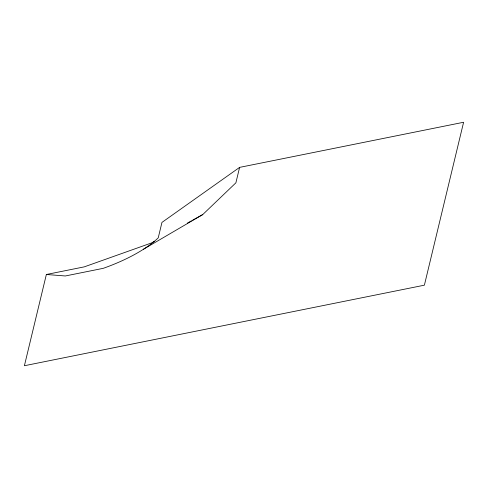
<?xml version="1.0" encoding="UTF-8"?>
<svg xmlns="http://www.w3.org/2000/svg" width="488" height="488" viewBox="0 0 488 488"><rect width="100%" height="100%" fill="white"/><g stroke="black" fill="none" stroke-linecap="round" stroke-linejoin="round"><path stroke-width="0.73" d="M46.36 274.5L24.4 365.732L424.389 285.181L463.6 122.268L239.608 167.378L161.955 222.406L158.24 237.845A95.197 34.27 -15.5 0 1 103.236 268.333L65.331 275.97L46.36 274.5L84.265 266.863L151.603 242.914L154.263 241.444M239.608 167.378L235.887 182.817L202.74 214.574L143.448 249.264M187.465 223.04L191.455 220.832M192.778 220.094L202.74 214.574"/></g></svg>
